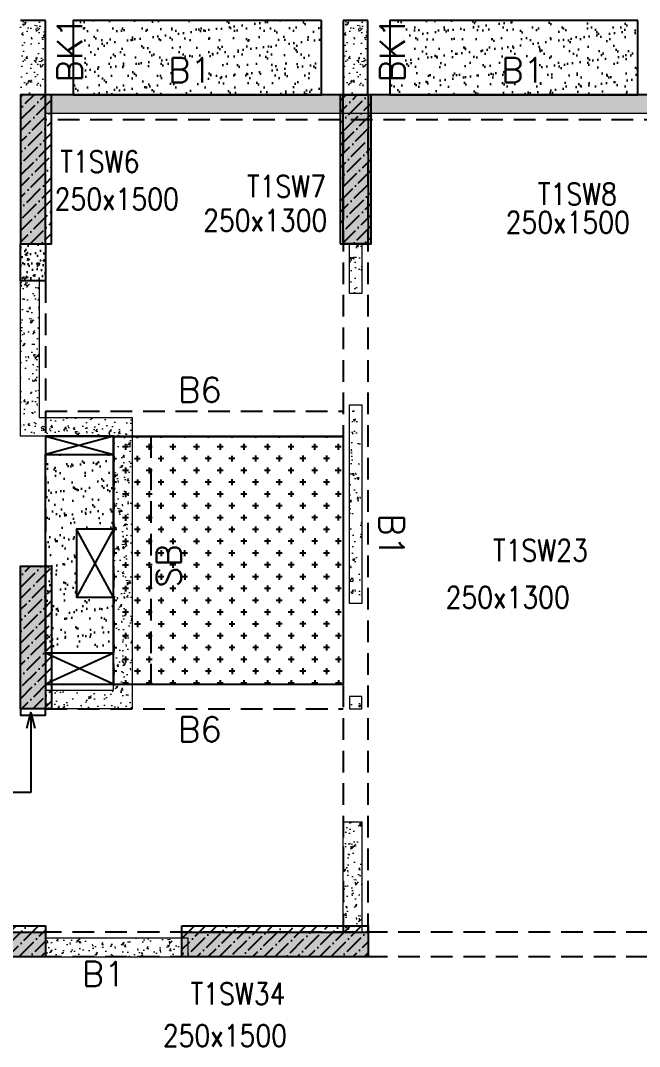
# Model space of a CAD drawing. Header units: millimetres. Extents: x 1078357 to 2594950, y -4969473 to -4636555.
# Drawn here: x 1119628 to 1124616, y -4663663 to -4655391 of the extents above; entities that cross this region are included whole.
import ezdxf

# ---------------------------------------------------------------- set-up
doc = ezdxf.new("R2010")
doc.units = ezdxf.units.MM
for name, pattern in [('CONTINOUS', [0]), ('HIDDEN', [0.375, 0.25, -0.125]), ('New Retail block$0$CONTINOUS', [0])]:
    doc.linetypes.add(name, pattern=pattern)
doc.layers.get('0').update_dxf_attribs({"lineweight": 0})
for name, color, linetype in [('B-200x325', 201, 'HIDDEN'), ('B-200x650', 241, 'HIDDEN'), ('B-300xSLAB THK.', 151, 'Continuous'), ('BK1-200x650', 241, 'HIDDEN'), ('DROP SLAB', 8, 'Continuous'), ('NON STR. RCC WALL', 6, 'Continuous'), ('S-COLUMN_SHEAR WALL', 1, 'Continuous'), ('S-PROJECTION', 54, 'New Retail block$0$CONTINOUS'), ('SLAB FOLD', 8, 'Continuous'), ('UP TO 3FRS', 1, 'Continuous'), ('UP TO GFRS', 1, 'Continuous')]:
    doc.layers.add(name, color=color, linetype=linetype)
for name, color, linetype, lineweight in [('COL. NO.', 30, 'Continuous', 25), ('COL. SIZE', 7, 'Continuous', 25), ('HATCH', 8, 'Continuous', 30), ('RCC UPSTAND', 43, 'Continuous', 30), ('S-NON STR RCC WALL', 8, 'Continuous', 0)]:
    doc.layers.add(name, color=color, linetype=linetype, lineweight=lineweight)
doc.styles.add('Roman', font='romans')
doc.styles.add('ROMANS', font='romans.shx', dxfattribs={"width": 0.85})
doc.dimstyles.new('HARESH', dxfattribs={"dimtxt": 150, "dimasz": 75, "dimexe": 0, "dimexo": 0, "dimgap": 25, "dimtad": 1, "dimdec": 0, "dimdsep": 46, "dimtxsty": 'Roman', "dimblk": 'OBLIQUE', "dimcen": 225, "dimdle": 25, "dimclrd": 2, "dimclre": 2, "dimclrt": 7, "dimadec": 8, "dimazin": 1, "dimtfac": 1, "dimtdec": 0, "dimtmove": 0, "dimatfit": 0, "dimfxl": 1, "dimlwd": -1, "dimlwe": -1, "dimarcsym": 0})
pattern_1 = [(45, (903512.135, -4613405.35), (33.67596, 123.478522), [158.75, -31.75, 0, -31.75])]

# ---------------------------------------------------------------- blocks, each defined once
blk = doc.blocks.new('_Oblique')
at = {"color": 0, "linetype": 'ByBlock', "lineweight": -2}
blk.add_line((-0.5, -0.5), (0.5, 0.5), dxfattribs=at)

msp = doc.modelspace()

# ---------------------------------------------------------------- hatches: boundary and pattern name
at = {"layer": 'DROP SLAB'}
h = msp.add_hatch(dxfattribs=at)
h.set_pattern_fill('CROSS', color=8, scale=15, angle=0.03079)
h.set_pattern_definition([(180.03079016, (-3255063.09, 14065734.42), (-95.1987999, -95.3011726), [47.625, -142.875]), (270.03079016, (-3255086.91, 14065758.22), (95.3011726, -95.1987999), [47.625, -142.875])])
h.paths.add_polyline_path([(1120378.4, -4658744), (1122228.3, -4658744), (1122228.3, -4660743.8), (1120378.4, -4660743.8)])
at = {"layer": 'HATCH'}
h = msp.add_hatch(dxfattribs=at)
h.set_pattern_fill('AR-SAND', color=8, scale=3, angle=179.97015)
h.set_pattern_definition([(37.4701541, (-1733655.2, 9331579.07), (-4.7236114, 146.8264517), [0, -115.824, 0, -129.54, 0, -123.825]), (7.4701541, (-1733655.2, 9331579.07), (134.9689868, 214.9772528), [0, -62.484, 0, -104.394, 0, -40.005]), (327.4701541, (-1733748.92, 9331579.12), (237.2979035, 0.3075449), [0, -38.1, 0, -137.16, 0, -179.07]), (317.4701541, (-1733748.92, 9331579.12), (229.1017424, 66.759465), [0, -19.05, 0, -89.916, 0, -102.87])])
h.paths.add_polyline_path([(1122053.3, -4655391.2), (1120053.3, -4655391.2), (1120053.3, -4655991.2), (1122053.3, -4655991.2)])
h = msp.add_hatch(dxfattribs=at)
h.set_pattern_fill('AR-SAND', color=8, scale=3, angle=179.97015)
h.set_pattern_definition([(37.4701541, (-1736205.2, 9331579.07), (-4.7236114, 146.8264517), [0, -115.824, 0, -129.54, 0, -123.825]), (7.4701541, (-1736205.2, 9331579.07), (134.9689868, 214.9772528), [0, -62.484, 0, -104.394, 0, -40.005]), (327.4701541, (-1736298.92, 9331579.12), (237.2979035, 0.3075449), [0, -38.1, 0, -137.16, 0, -179.07]), (317.4701541, (-1736298.92, 9331579.12), (229.1017424, 66.759465), [0, -19.05, 0, -89.916, 0, -102.87])])
h.paths.add_polyline_path([(1124603.3, -4655391.2), (1122603.3, -4655391.2), (1122603.3, -4655991.2), (1124603.3, -4655991.2)])
h = msp.add_hatch(dxfattribs=at)
h.set_pattern_fill('AR-SAND', color=8, scale=3, angle=179.97015)
h.set_pattern_definition([(37.47015413, (-3915054.63, 18699617.45), (-4.72361136, 146.8264517), [0, -115.824, 0, -129.54, 0, -123.825]), (7.4701541, (-3915054.63, 18699617.45), (134.9689868, 214.9772528), [0, -62.484, 0, -104.394, 0, -40.005]), (327.4701541, (-3915148.35, 18699617.5), (237.2979035, 0.3075449), [0, -38.1, 0, -137.16, 0, -179.07]), (317.4701541, (-3915148.35, 18699617.5), (229.1017424, 66.759465), [0, -19.05, 0, -89.916, 0, -102.87])])
h.paths.add_polyline_path([(1119828.3, -4658891.2), (1120378.3, -4658891.2), (1120378.3, -4659491.2), (1120078.4, -4659491.2), (1120078.4, -4660041.2), (1120378.3, -4660041.1), (1120378.3, -4660491.2), (1119828.4, -4660491.2)])
at = {"layer": 'RCC UPSTAND'}
h = msp.add_hatch(dxfattribs=at)
h.set_pattern_fill('AR-CONC', color=8, scale=20, angle=90)
h.set_pattern_definition([(140, (-2088371.58, -7195935.7), (12.550427, 143.4520365), [15, -165]), (85, (-2088371.58, -7195935.7), (-150.438427, -27.7502667), [12, -132]), (190.4514445, (-2088370.53, -7195923.75), (-137.887998, 115.7017693), [12.7480384, -140.2284224]), (136.1842, (-2088411.58, -7195935.7), (33.103856, 213.448266), [22.5, -247.5]), (186.6356355, (-2088408.82, -7195917.91), (-194.82372, 186.932389), [19.122068, -210.342752]), (81.184164, (-2088411.58, -7195935.7), (-194.82372, 186.932389), [18, -198]), (111, (-2088401.58, -7195915.7), (80.523778, 119.3814104), [15, -165]), (56, (-2088401.58, -7195915.7), (-145.030009, 48.6630664), [12, -132]), (161.4514447, (-2088394.87, -7195905.75), (-64.5062306, 168.0444753), [12.748038, -140.2284224]), (127.5, (-2088371.576, -7195935.7), (-66.57877077, 2.43197106), [0, -130.4, 0, -134, 0, -132.5]), (97.5, (-2088371.576, -7195935.7), (-78.8823424, 52.6139075), [0, -76.4, 0, -127.4, 0, -50.5]), (57.5, (-2088371.576, -7195980.3), (4.51097435, 106.7644872), [0, -50, 0, -156, 0, -207]), (47.5, (-2088371.58, -7196000.3), (-20.0209965, 116.6372339), [0, -65, 0, -103.6, 0, -147])])
h.paths.add_polyline_path([(1119828.5, -4657191.2), (1119828.5, -4657491.2), (1119628.5, -4657491.2), (1119628.5, -4657191.2)])
at = {"layer": 'S-COLUMN_SHEAR WALL', "lineweight": 25, "extrusion": (1.00316e-06, 1.91639e-11, 1)}
h = msp.add_hatch(color=1, dxfattribs=at)
h.dxf.hatch_style = 1
h.paths.add_polyline_path([(1119828.5, -4655991.2), (1119628.5, -4655991.2), (1119628.5, -4657191.2), (1119828.5, -4657191.2)])
at = {"layer": 'S-COLUMN_SHEAR WALL', "lineweight": 25}
h = msp.add_hatch(color=1, dxfattribs=at)
h.dxf.hatch_style = 1
h.paths.add_polyline_path([(1122228.5, -4657191.3), (1122428.5, -4657191.3), (1122428.5, -4655991.2), (1122228.5, -4655991.2)])
at = {"layer": 'S-COLUMN_SHEAR WALL', "lineweight": 25, "extrusion": (1.00316e-06, 1.91639e-11, 1)}
h = msp.add_hatch(color=1, dxfattribs=at)
h.dxf.hatch_style = 1
h.paths.add_polyline_path([(1119828.5, -4660941.2), (1119628.5, -4660941.2), (1119628.5, -4659791.2), (1119828.5, -4659791.2)])
at = {"layer": 'S-COLUMN_SHEAR WALL', "lineweight": 25}
h = msp.add_hatch(color=1, dxfattribs=at)
h.dxf.hatch_style = 1
h.paths.add_polyline_path([(1120928.5, -4662741.2), (1122428.5, -4662741.2), (1122428.5, -4662941.2), (1120928.5, -4662941.2)])
at = {"layer": 'S-NON STR RCC WALL'}
h = msp.add_hatch(dxfattribs=at)
h.set_pattern_fill('AR-CONC', color=256, angle=180)
h.set_pattern_definition([(50, (-7414216.4, 32899697.03), (182.184669, -15.93908554), [19.05, -209.55]), (355, (-7414216.4, 32899697.03), (-35.2434214, 191.0568452), [15.24, -167.6405842]), (100.4514447, (-7414201.21, 32899695.7), (146.9412471, 175.1177519), [16.1900088, -178.0902446]), (46.1842, (-7414216.4, 32899747.83), (271.0790409, -42.0423279), [28.575, -314.325]), (96.6355576, (-7414193.8, 32899744.32), (237.404134, 247.4261246), [24.2850231, -267.1356082]), (351.1841512, (-7414216.4, 32899747.83), (237.404134, 247.4261246), [22.859967, -251.459732]), (21, (-7414191, 32899735.13), (151.61439127, -102.2651982), [19.05, -209.55]), (326, (-7414191, 32899735.13), (61.80202835, 184.1879661), [15.24, -167.64]), (71.451445, (-7414178.36, 32899726.6), (213.4164193, 81.9227689), [16.1900088, -178.0899376]), (37.5, (-7414216.396, 32899697.03), (3.08860325, 84.55503887), [0, -165.608, 0, -170.18, 0, -168.275]), (7.5, (-7414216.4, 32899697.03), (66.8196625, 100.18057482), [0, -97.028, 0, -161.798, 0, -64.135]), (327.5, (-7414273.04, 32899697.03), (135.59059517, -5.72874399), [0, -63.5, 0, -198.12, 0, -262.89]), (317.5, (-7414298.44, 32899697.03), (148.1291814, 25.42649103), [0, -82.55, 0, -131.572, 0, -186.69])])
h.paths.add_polyline_path([(1119828.4, -4655991.2), (1119828.4, -4655391.2), (1119628.4, -4655391.2), (1119628.4, -4655991.2), (1119828.4, -4655991.2)], is_closed=False)
h = msp.add_hatch(dxfattribs=at)
h.set_pattern_fill('AR-CONC', color=256, angle=180)
h.set_pattern_definition([(50, (-7411616.42, 32899697.03), (182.184669, -15.93908554), [19.05, -209.55]), (355, (-7411616.42, 32899697.03), (-35.2434214, 191.0568452), [15.24, -167.6405842]), (100.4514447, (-7411601.23, 32899695.7), (146.9412471, 175.1177519), [16.1900088, -178.0902446]), (46.1842, (-7411616.42, 32899747.83), (271.0790409, -42.0423279), [28.575, -314.325]), (96.6355576, (-7411593.83, 32899744.33), (237.404134, 247.4261246), [24.2850231, -267.1356082]), (351.1841512, (-7411616.42, 32899747.83), (237.404134, 247.4261246), [22.859967, -251.459732]), (21, (-7411591.02, 32899735.13), (151.61439127, -102.2651982), [19.05, -209.55]), (326, (-7411591.02, 32899735.13), (61.80202835, 184.1879661), [15.24, -167.64]), (71.451445, (-7411578.38, 32899726.61), (213.4164193, 81.9227689), [16.1900088, -178.0899376]), (37.5, (-7411616.416, 32899697.03), (3.08860325, 84.55503887), [0, -165.608, 0, -170.18, 0, -168.275]), (7.5, (-7411616.42, 32899697.03), (66.8196625, 100.18057482), [0, -97.028, 0, -161.798, 0, -64.135]), (327.5, (-7411673.06, 32899697.03), (135.59059517, -5.72874399), [0, -63.5, 0, -198.12, 0, -262.89]), (317.5, (-7411698.46, 32899697.03), (148.1291814, 25.42649103), [0, -82.55, 0, -131.572, 0, -186.69])])
h.paths.add_polyline_path([(1122428.3, -4655991.2), (1122428.3, -4655391.2), (1122228.4, -4655391.2), (1122228.4, -4655991.2), (1122428.3, -4655991.2)], is_closed=False)
h = msp.add_hatch(dxfattribs=at)
h.set_pattern_fill('AR-CONC', color=256, angle=180)
h.set_pattern_definition([(50, (-6330041.7, 28215677.84), (182.184669, -15.93908554), [19.05, -209.55]), (355, (-6330041.7, 28215677.84), (-35.2434214, 191.0568452), [15.24, -167.6405842]), (100.4514447, (-6330026.52, 28215676.51), (146.9412471, 175.1177519), [16.1900088, -178.0902446]), (46.1842, (-6330041.7, 28215728.64), (271.0790409, -42.042328), [28.575, -314.325]), (96.6355576, (-6330019.1, 28215725.14), (237.404134, 247.4261246), [24.2850231, -267.1356082]), (351.1841512, (-6330041.7, 28215728.64), (237.404134, 247.4261246), [22.859967, -251.459732]), (21, (-6330016.3, 28215715.94), (151.6143913, -102.2651982), [19.05, -209.55]), (326, (-6330016.3, 28215715.94), (61.8020283, 184.1879661), [15.24, -167.64]), (71.451445, (-6330003.67, 28215707.42), (213.4164193, 81.9227689), [16.1900088, -178.0899376]), (37.5, (-6330041.7, 28215677.84), (3.08860325, 84.55503887), [0, -165.608, 0, -170.18, 0, -168.275]), (7.5, (-6330041.7, 28215677.84), (66.8196625, 100.18057482), [0, -97.028, 0, -161.798, 0, -64.135]), (327.5, (-6330098.34, 28215677.84), (135.59059517, -5.72874399), [0, -63.5, 0, -198.12, 0, -262.89]), (317.5, (-6330123.74, 28215677.84), (148.1291814, 25.42649103), [0, -82.55, 0, -131.572, 0, -186.69])])
h.paths.add_polyline_path([(1119831.3, -4655991.2), (1124828.4, -4655991.2), (1124828.4, -4656141.2), (1119831.3, -4656141.2)])
h = msp.add_hatch(dxfattribs=at)
h.set_pattern_fill('AR-CONC', color=256, angle=180)
h.set_pattern_definition([(50, (1122341.73, -4472621.5), (182.18467, -15.93909), [19.05, -209.55]), (355, (1122341.73, -4472621.5), (-35.24342, 191.05685), [15.24, -167.64058]), (100.45144, (1122356.92, -4472622.83), (146.94125, 175.11775), [16.19, -178.09024]), (46.1842, (1122341.73, -4472570.7), (271.07904, -42.04233), [28.575, -314.325]), (96.63556, (1122364.32, -4472574.2), (237.40413, 247.42612), [24.28502, -267.1356]), (351.18415, (1122341.73, -4472570.7), (237.40413, 247.42612), [22.85997, -251.45973]), (21, (1122367.13, -4472583.4), (151.61439, -102.2652), [19.05, -209.55]), (326, (1122367.13, -4472583.4), (61.80203, 184.18797), [15.24, -167.64]), (71.45144, (1122379.77, -4472591.93), (213.41642, 81.92277), [16.19, -178.08994]), (37.5, (1122341.734, -4472621.507), (3.088603, 84.55504), [0, -165.608, 0, -170.18, 0, -168.275]), (7.5, (1122341.73, -4472621.51), (66.819663, 100.180575), [0, -97.028, 0, -161.798, 0, -64.135]), (327.5, (1122285.09, -4472621.507), (135.590595, -5.728744), [0, -63.5, 0, -198.12, 0, -262.89]), (317.5, (1122259.69, -4472621.51), (148.12918, 25.42649), [0, -82.55, 0, -131.572, 0, -186.69])])
h.paths.add_polyline_path([(1122278.4, -4657191.2), (1122378.4, -4657191.2), (1122378.3, -4657591.2), (1122278.3, -4657591.2)])
h = msp.add_hatch(dxfattribs=at)
h.set_pattern_fill('AR-CONC', color=256, angle=180)
h.set_pattern_definition([(50, (-5232816.98, 23531658.65), (182.184669, -15.93908554), [19.05, -209.55]), (355, (-5232816.98, 23531658.65), (-35.2434214, 191.0568452), [15.24, -167.6405842]), (100.4514447, (-5232801.8, 23531657.33), (146.9412471, 175.1177519), [16.1900088, -178.0902446]), (46.1842, (-5232816.98, 23531709.45), (271.0790409, -42.042328), [28.575, -314.325]), (96.6355576, (-5232794.4, 23531705.95), (237.404134, 247.4261246), [24.2850231, -267.1356082]), (351.1841512, (-5232816.98, 23531709.45), (237.404134, 247.4261246), [22.859967, -251.459732]), (21, (-5232791.58, 23531696.75), (151.6143913, -102.2651982), [19.05, -209.55]), (326, (-5232791.58, 23531696.75), (61.8020283, 184.1879661), [15.24, -167.64]), (71.451445, (-5232778.95, 23531688.23), (213.4164193, 81.9227689), [16.1900088, -178.0899376]), (37.5, (-5232816.985, 23531658.653), (3.08860325, 84.55503887), [0, -165.608, 0, -170.18, 0, -168.275]), (7.5, (-5232816.985, 23531658.65), (66.8196625, 100.18057482), [0, -97.028, 0, -161.798, 0, -64.135]), (327.5, (-5232873.63, 23531658.65), (135.59059517, -5.728744), [0, -63.5, 0, -198.12, 0, -262.89]), (317.5, (-5232899.03, 23531658.65), (148.1291814, 25.42649103), [0, -82.55, 0, -131.572, 0, -186.69])])
h.paths.add_polyline_path([(1120528.4, -4658591.2), (1120528.4, -4660941.2), (1119828.4, -4660941.2), (1119828.4, -4660791.2), (1120378.4, -4660791.2), (1120378.4, -4658741.2), (1119628.4, -4658741.2), (1119628.4, -4657491.1), (1119778.4, -4657491.1), (1119778.4, -4658591.2)])
h = msp.add_hatch(dxfattribs=at)
h.set_pattern_fill('AR-CONC', color=256, angle=180)
h.set_pattern_definition([(50, (2219566.45, -9156640.7), (182.184669, -15.9390855), [19.05, -209.55]), (355, (2219566.45, -9156640.7), (-35.2434214, 191.056845), [15.24, -167.640584]), (100.4514447, (2219581.63, -9156642.02), (146.941247, 175.117752), [16.190009, -178.0902446]), (46.1842, (2219566.45, -9156589.9), (271.079041, -42.042328), [28.575, -314.325]), (96.6355576, (2219589.04, -9156593.4), (237.404134, 247.426125), [24.285023, -267.135608]), (351.184151, (2219566.45, -9156589.9), (237.404134, 247.426125), [22.859967, -251.459732]), (21, (2219591.85, -9156602.6), (151.6143913, -102.265198), [19.05, -209.55]), (326, (2219591.85, -9156602.6), (61.802028, 184.187966), [15.24, -167.64]), (71.451445, (2219604.48, -9156611.12), (213.416419, 81.922769), [16.190009, -178.0899376]), (37.5, (2219566.45, -9156640.694), (3.08860325, 84.5550389), [0, -165.608, 0, -170.18, 0, -168.275]), (7.5, (2219566.45, -9156640.69), (66.8196625, 100.1805748), [0, -97.028, 0, -161.798, 0, -64.135]), (327.5, (2219509.81, -9156640.694), (135.5905952, -5.728744), [0, -63.5, 0, -198.12, 0, -262.89]), (317.5, (2219484.41, -9156640.69), (148.1291814, 25.426491), [0, -82.55, 0, -131.572, 0, -186.69])])
h.paths.add_polyline_path([(1122278.3, -4658491.2), (1122378.3, -4658491.2), (1122378.3, -4660091.2), (1122278.3, -4660091.2)])
h = msp.add_hatch(dxfattribs=at)
h.set_pattern_fill('AR-CONC', color=256, angle=180)
h.set_pattern_definition([(50, (2219553.24, -9158005.36), (182.184669, -15.9390855), [19.05, -209.55]), (355, (2219553.24, -9158005.36), (-35.2434214, 191.056845), [15.24, -167.640584]), (100.4514447, (2219568.42, -9158006.69), (146.941247, 175.117752), [16.190009, -178.0902446]), (46.1842, (2219553.24, -9157954.56), (271.079041, -42.042328), [28.575, -314.325]), (96.6355576, (2219575.83, -9157958.06), (237.404134, 247.426125), [24.285023, -267.135608]), (351.184151, (2219553.24, -9157954.56), (237.404134, 247.426125), [22.859967, -251.459732]), (21, (2219578.64, -9157967.26), (151.6143913, -102.265198), [19.05, -209.55]), (326, (2219578.64, -9157967.26), (61.802028, 184.187966), [15.24, -167.64]), (71.451445, (2219591.27, -9157975.78), (213.416419, 81.922769), [16.190009, -178.0899376]), (37.5, (2219553.235, -9158005.36), (3.08860325, 84.5550389), [0, -165.608, 0, -170.18, 0, -168.275]), (7.5, (2219553.235, -9158005.36), (66.8196625, 100.1805748), [0, -97.028, 0, -161.798, 0, -64.135]), (327.5, (2219496.59, -9158005.36), (135.5905952, -5.728744), [0, -63.5, 0, -198.12, 0, -262.89]), (317.5, (2219471.19, -9158005.36), (148.1291814, 25.426491), [0, -82.55, 0, -131.572, 0, -186.69])])
h.paths.add_polyline_path([(1122278.3, -4660941.2), (1122378.3, -4660941.2), (1122378.3, -4660841.2), (1122278.3, -4660841.2)])
h = msp.add_hatch(dxfattribs=at)
h.set_pattern_fill('AR-CONC', color=256, angle=180)
h.set_pattern_definition([(50, (-6329306.45, 28215677.83), (182.184669, -15.93908554), [19.05, -209.55]), (355, (-6329306.45, 28215677.83), (-35.2434214, 191.0568452), [15.24, -167.6405842]), (100.4514447, (-6329291.26, 28215676.5), (146.9412471, 175.1177519), [16.1900088, -178.0902446]), (46.1842, (-6329306.45, 28215728.63), (271.0790409, -42.042328), [28.575, -314.325]), (96.6355576, (-6329283.86, 28215725.13), (237.404134, 247.4261246), [24.2850231, -267.1356082]), (351.1841512, (-6329306.45, 28215728.63), (237.404134, 247.4261246), [22.859967, -251.459732]), (21, (-6329281.05, 28215715.93), (151.6143913, -102.2651982), [19.05, -209.55]), (326, (-6329281.05, 28215715.93), (61.8020283, 184.1879661), [15.24, -167.64]), (71.451445, (-6329268.41, 28215707.41), (213.4164193, 81.9227689), [16.1900088, -178.0899376]), (37.5, (-6329306.446, 28215677.833), (3.08860325, 84.55503887), [0, -165.608, 0, -170.18, 0, -168.275]), (7.5, (-6329306.45, 28215677.83), (66.8196625, 100.18057482), [0, -97.028, 0, -161.798, 0, -64.135]), (327.5, (-6329363.09, 28215677.83), (135.59059517, -5.72874399), [0, -63.5, 0, -198.12, 0, -262.89]), (317.5, (-6329388.49, 28215677.83), (148.1291814, 25.42649103), [0, -82.55, 0, -131.572, 0, -186.69])])
h.paths.add_polyline_path([(1122228.3, -4661851.2), (1122378.3, -4661851.2), (1122378.3, -4662741.1), (1122228.3, -4662741.1)])
h = msp.add_hatch(dxfattribs=at)
h.set_pattern_fill('AR-CONC', color=256)
h.set_pattern_definition([(50, (-5232816.98, 23531658.65), (182.184669, -15.93908554), [19.05, -209.55]), (355, (-5232816.98, 23531658.65), (-35.2434214, 191.0568452), [15.24, -167.6405842]), (100.4514447, (-5232801.8, 23531657.33), (146.9412471, 175.1177519), [16.1900088, -178.0902446]), (46.1842, (-5232816.98, 23531709.45), (271.0790409, -42.042328), [28.575, -314.325]), (96.6355576, (-5232794.4, 23531705.95), (237.404134, 247.4261246), [24.2850231, -267.1356082]), (351.1841512, (-5232816.98, 23531709.45), (237.404134, 247.4261246), [22.859967, -251.459732]), (21, (-5232791.58, 23531696.75), (151.6143913, -102.2651982), [19.05, -209.55]), (326, (-5232791.58, 23531696.75), (61.8020283, 184.1879661), [15.24, -167.64]), (71.451445, (-5232778.95, 23531688.23), (213.4164193, 81.9227689), [16.1900088, -178.0899376]), (37.5, (-5232816.985, 23531658.653), (3.08860325, 84.55503887), [0, -165.608, 0, -170.18, 0, -168.275]), (7.5, (-5232816.985, 23531658.65), (66.8196625, 100.18057482), [0, -97.028, 0, -161.798, 0, -64.135]), (327.5, (-5232873.63, 23531658.65), (135.59059517, -5.728744), [0, -63.5, 0, -198.12, 0, -262.89]), (317.5, (-5232899.03, 23531658.65), (148.1291814, 25.42649103), [0, -82.55, 0, -131.572, 0, -186.69])])
h.paths.add_polyline_path([(1120978.3, -4662791.2), (1119828.3, -4662791.2), (1119828.3, -4662941.2), (1120978.3, -4662941.2)])
at = {"layer": 'UP TO 3FRS', "lineweight": 25}
h = msp.add_hatch(color=4, dxfattribs=at)
h.dxf.hatch_style = 1
h.paths.add_polyline_path([(1116978.5, -4662741.2), (1119828.5, -4662741.2), (1119828.5, -4662941.2), (1116978.5, -4662941.2)])
at = {"layer": 'UP TO GFRS', "lineweight": 25}
h = msp.add_hatch(dxfattribs=at)
h.set_pattern_fill('ANSI36', color=8, scale=20)
h.set_pattern_definition(pattern_1)
h.paths.add_polyline_path([(1119628.5, -4657191.2), (1119878.5, -4657191.2), (1119878.5, -4655991.2), (1119628.5, -4655991.2)])
h = msp.add_hatch(dxfattribs=at)
h.set_pattern_fill('ANSI36', color=8, scale=20)
h.set_pattern_definition(pattern_1)
h.paths.add_polyline_path([(1122203.5, -4657191.3), (1122453.5, -4657191.3), (1122453.5, -4655991.4), (1122203.5, -4655991.4)])
h = msp.add_hatch(dxfattribs=at)
h.set_pattern_fill('ANSI36', color=8, scale=20)
h.set_pattern_definition([(45, (903512.135, -4613405.35), (33.67596, 123.478522), [158.75, -31.75, 0, -31.75])])
h.paths.add_polyline_path([(1119628.5, -4659791.2), (1119878.5, -4659791.2), (1119878.5, -4660941.2), (1119628.5, -4660941.2)])
h = msp.add_hatch(dxfattribs=at)
h.set_pattern_fill('ANSI36', color=8, scale=20)
h.set_pattern_definition(pattern_1)
h.paths.add_polyline_path([(1116978.6, -4662691.2), (1119828.6, -4662691.2), (1119828.6, -4662941.2), (1116978.6, -4662941.2)])
h = msp.add_hatch(dxfattribs=at)
h.set_pattern_fill('ANSI36', color=8, scale=20)
h.set_pattern_definition(pattern_1)
h.paths.add_polyline_path([(1120928.6, -4662691.2), (1122428.6, -4662691.2), (1122428.6, -4662941.2), (1120928.6, -4662941.2)])

# ---------------------------------------------------------------- linework, layer by layer
at = {"layer": 'B-200x325', "ltscale": 700}
for p, q in [((1119828.3, -4658541.4, 0), (1122228.3, -4658541.4, 0)), ((1119828.5, -4660941.2, 0), (1122228.3, -4660941.2, 0))]:
    msp.add_line(p, q, dxfattribs=at)
at = {"layer": 'B-200x325', "linetype": 'Continuous', "ltscale": 700}
for p, q in [((1119828.3, -4658741.4, 0), (1122228.3, -4658741.4, 0)), ((1119828.5, -4660741.2, 0), (1122228.3, -4660741.2, 0))]:
    msp.add_line(p, q, dxfattribs=at)
at = {"layer": 'B-200x650', "linetype": 'CONTINOUS', "ltscale": 700}
for p, q in [((1119828.3, -4655391.2, 0), (1119628.3, -4655391.2, 0)), ((1119828.3, -4655991.2, 0), (1119828.3, -4655391.2, 0)), ((1122428.3, -4655391.2, 0), (1122228.3, -4655391.2, 0)), ((1122228.3, -4655391.2, 0), (1122228.4, -4655991.2, 0)), ((1122428.3, -4655991.2, 0), (1122428.3, -4655391.2, 0)), ((1124828.3, -4655991.2, 0), (1119828.3, -4655991.2, 0))]:
    msp.add_line(p, q, dxfattribs=at)
at = {"layer": 'B-200x650', "linetype": 'HIDDEN', "ltscale": 700}
for p, q in [((1124828.3, -4656191.2, 0), (1119828.3, -4656191.2, 0)), ((1122228.3, -4656291.2, 0), (1122228.3, -4662741.1, 0)), ((1122428.3, -4656291.2, 0), (1122428.3, -4662741.1, 0)), ((1119828.3, -4657491.1, 0), (1119828.3, -4659991.2, 0)), ((1130722.1, -4662741.1, 0), (1119828.3, -4662741.1, 0)), ((1130722.1, -4662941.1, 0), (1119828.3, -4662941.1, 0))]:
    msp.add_line(p, q, dxfattribs=at)
at = {"layer": 'B-300xSLAB THK.', "linetype": 'HIDDEN', "ltscale": 700}
for p, q in [((1120378.2, -4658741.4, 0), (1120378.2, -4660741.2, 0)), ((1120678.2, -4658741.4, 0), (1120678.2, -4660741.2, 0))]:
    msp.add_line(p, q, dxfattribs=at)
at = {"layer": 'BK1-200x650', "linetype": 'Continuous', "ltscale": 700, "elevation": 0}
msp.add_lwpolyline([(1119828.4, -4660941.2), (1119628.4, -4660941.2), (1119628.4, -4660991.4), (1119828.4, -4660991.4)], close=True, dxfattribs=at)
at = {"layer": 'DROP SLAB', "color": 3, "linetype": 'CONTINOUS', "ltscale": 500}
for p, q in [((1119828.4, -4658741.2, 0), (1120378.4, -4658891.2, 0)), ((1120377.5, -4658741.4, 0), (1119828.4, -4658891.2, 0)), ((1120378.4, -4659491.2, 0), (1120078.4, -4660041.2, 0)), ((1120378.4, -4660041.2, 0), (1120078.4, -4659491.2, 0)), ((1120378.4, -4660741.2, 0), (1119828.4, -4660491.2, 0)), ((1120378.4, -4660491.2, 0), (1119828.5, -4660741.2, 0))]:
    msp.add_line(p, q, dxfattribs=at)
at = {"layer": 'DROP SLAB', "color": 3, "linetype": 'CONTINOUS', "ltscale": 500, "elevation": 0}
for points in [[(1120378.4, -4658741.4), (1119828.4, -4658741.4), (1119828.4, -4658891.2), (1120378.4, -4658891.2)], [(1120378.4, -4658744), (1122228.3, -4658744), (1122228.3, -4660743.8), (1120378.4, -4660743.8)], [(1120378.4, -4659491.2), (1120078.4, -4659491.2), (1120078.4, -4660041.2), (1120378.4, -4660041.2)], [(1120378.4, -4660491.2), (1119828.5, -4660491.2), (1119828.5, -4660741.2), (1120378.4, -4660741.2)]]:
    msp.add_lwpolyline(points, close=True, dxfattribs=at)
at = {"layer": 'NON STR. RCC WALL', "elevation": 0}
msp.add_lwpolyline([(1119828.5, -4657191.2), (1119828.5, -4657491.2), (1119628.5, -4657491.2), (1119628.5, -4657191.2)], close=True, dxfattribs=at)
at = {"layer": 'S-COLUMN_SHEAR WALL', "color": 1, "lineweight": 25, "extrusion": (1.00316e-06, 1.91639e-11, 1), "elevation": 1.1}
for points in [[(1119828.5, -4655991.2), (1119628.5, -4655991.2), (1119628.5, -4657191.2), (1119828.5, -4657191.2)], [(1119828.5, -4660941.2), (1119628.5, -4660941.2), (1119628.5, -4659791.2), (1119828.5, -4659791.2)]]:
    msp.add_lwpolyline(points, close=True, dxfattribs=at)
at = {"layer": 'S-COLUMN_SHEAR WALL', "color": 1, "lineweight": 25, "elevation": 0}
for points in [[(1122228.5, -4655991.2), (1122428.5, -4655991.2), (1122428.5, -4657191.3), (1122228.5, -4657191.3)], [(1120928.5, -4662741.2), (1122428.5, -4662741.2), (1122428.5, -4662941.2), (1120928.5, -4662941.2)]]:
    msp.add_lwpolyline(points, close=True, dxfattribs=at)
at = {"layer": 'S-NON STR RCC WALL', "elevation": 0}
for points in [[(1119831.3, -4655991.2), (1124828.4, -4655991.2), (1124828.4, -4656141.2), (1119831.3, -4656141.2)], [(1122278.4, -4657191.2), (1122378.4, -4657191.2), (1122378.3, -4657591.2), (1122278.3, -4657591.2)], [(1120528.4, -4658591.2), (1120528.4, -4660941.2), (1119828.4, -4660941.2), (1119828.4, -4660791.2), (1120378.4, -4660791.2), (1120378.4, -4658741.2), (1119628.4, -4658741.2), (1119628.4, -4657491.1), (1119778.4, -4657491.1), (1119778.4, -4658591.2)]]:
    msp.add_lwpolyline(points, close=True, dxfattribs=at)
at = {"layer": 'S-NON STR RCC WALL', "ltscale": 700, "elevation": 0}
for points in [[(1122278.3, -4658491.2), (1122378.3, -4658491.2), (1122378.3, -4660091.2), (1122278.3, -4660091.2)], [(1122278.3, -4660941.2), (1122378.3, -4660941.2), (1122378.3, -4660841.2), (1122278.3, -4660841.2)], [(1122228.3, -4661851.2), (1122378.3, -4661851.2), (1122378.3, -4662741.1), (1122228.3, -4662741.1)], [(1120978.3, -4662791.2), (1119828.3, -4662791.2), (1119828.3, -4662941.2), (1120978.3, -4662941.2)]]:
    msp.add_lwpolyline(points, close=True, dxfattribs=at)
at = {"layer": 'S-PROJECTION', "elevation": 0}
for points in [[(1122053.3, -4655391.2), (1120053.3, -4655391.2), (1120053.3, -4655991.2), (1122053.3, -4655991.2)], [(1124603.3, -4655391.2), (1122603.3, -4655391.2), (1122603.3, -4655991.2), (1124603.3, -4655991.2)]]:
    msp.add_lwpolyline(points, close=True, dxfattribs=at)
at = {"layer": 'SLAB FOLD', "color": 8, "ltscale": 1000, "elevation": 0}
msp.add_lwpolyline([(1119828.3, -4658891.2), (1120378.3, -4658891.2), (1120378.3, -4659491.2), (1120078.4, -4659491.2), (1120078.4, -4660041.2), (1120378.3, -4660041.1), (1120378.3, -4660491.2), (1119828.4, -4660491.2), (1119828.3, -4658891.2)], dxfattribs=at)
at = {"layer": 'UP TO 3FRS', "color": 4, "lineweight": 25, "elevation": 0}
msp.add_lwpolyline([(1116978.5, -4662741.2), (1119828.5, -4662741.2), (1119828.5, -4662941.2), (1116978.5, -4662941.2)], close=True, dxfattribs=at)
at = {"layer": 'UP TO GFRS', "color": 3, "lineweight": 25, "elevation": 0}
for points in [[(1119628.5, -4657191), (1119878.5, -4657191), (1119878.5, -4655991.2), (1119628.5, -4655991.2)], [(1122203.5, -4657191.3), (1122453.5, -4657191.3), (1122453.5, -4655991.2), (1122203.5, -4655991.2)], [(1119628.5, -4659791.2), (1119878.5, -4659791.2), (1119878.5, -4660941.2), (1119628.5, -4660941.2)], [(1116978.5, -4662691.2), (1119828.5, -4662691.2), (1119828.5, -4662941.2), (1116978.5, -4662941.2)], [(1120928.5, -4662691.2), (1122428.5, -4662691.2), (1122428.5, -4662941.2), (1120928.5, -4662941.2)]]:
    msp.add_lwpolyline(points, close=True, dxfattribs=at)

# ---------------------------------------------------------------- texts
at = {"layer": 'B-200x325', "linetype": 'Continuous', "ltscale": 700, "style": 'ROMANS'}
for p in [(1120897.8, -4658469.3, -2.7), (1120897.8, -4661206.4, -2.7)]:
    msp.add_text('B6', height=200, rotation=359.99866, dxfattribs=at).set_placement(p)
at = {"layer": 'B-200x650', "linetype": 'CONTINOUS', "ltscale": 700, "style": 'ROMANS'}
for p in [(1120124, -4655890.8, 50), (1122724, -4655890.8, 50)]:
    msp.add_text('BK1', height=200, rotation=90, dxfattribs=at).set_placement(p)
at = {"layer": 'B-200x650', "linetype": 'HIDDEN', "ltscale": 500, "style": 'ROMANS'}
for rotation, p in [(359.99906, (1120818, -4655890.8, -2.7)), (359.99906, (1123502.1, -4655890.8, -2.7)), (269.99906, (1122518.8, -4659366.1, -2.7)), (359.99906, (1120122, -4663178.4, -2.7))]:
    msp.add_text('B1', height=200, rotation=rotation, dxfattribs=at).set_placement(p)
at = {"layer": 'B-300xSLAB THK.', "linetype": 'Continuous', "ltscale": 700, "style": 'ROMANS'}
msp.add_text('SB', height=200, rotation=90.00094, dxfattribs=at).set_placement((1120922.9, -4659965.5, -2.7))
at = {"layer": 'COL. NO.', "linetype": 'Continuous', "style": 'ROMANS', "width": 0.85}
for s, p in [('T1SW6', (1119948.6, -4656616.8, -320.4)), ('T1SW7', (1121452.9, -4656815.7, -320.4)), ('T1SW8', (1123797, -4656877.7, -320.4)), ('T1SW23', (1123435.6, -4659750.9, -320.4)), ('T1SW34', (1120998.7, -4663325.8, -320.4))]:
    msp.add_text(s, height=175, dxfattribs=at).set_placement(p)
at = {"layer": 'COL. SIZE', "linetype": 'Continuous', "style": 'ROMANS', "width": 0.85}
for s, p in [('250x1500', (1119903.4, -4656918, -320.4)), ('250x1300', (1121099.8, -4657089.6, -320.4)), ('250x1500', (1123537.7, -4657105.5, -320.4)), ('250x1300', (1123053.8, -4660130.6, -320.4)), ('250x1500', (1120774.8, -4663663.4, -320.4))]:
    msp.add_text(s, height=175, dxfattribs=at).set_placement(p)

# ---------------------------------------------------------------- leaders
at = {"layer": 'BK1-200x650', "linetype": 'Continuous', "ltscale": 700}
msp.add_leader([(1119711.9, -4660971.5, 0), (1119711.9, -4661614.5, 0), (1119453.1, -4661614.5, 0)], dimstyle='HARESH', override={"dimasz": 125, "dimgap": 25, "dimtad": 0, "dimldrblk": 'Open30'}, dxfattribs=at)

doc.saveas('drawing.dxf')
